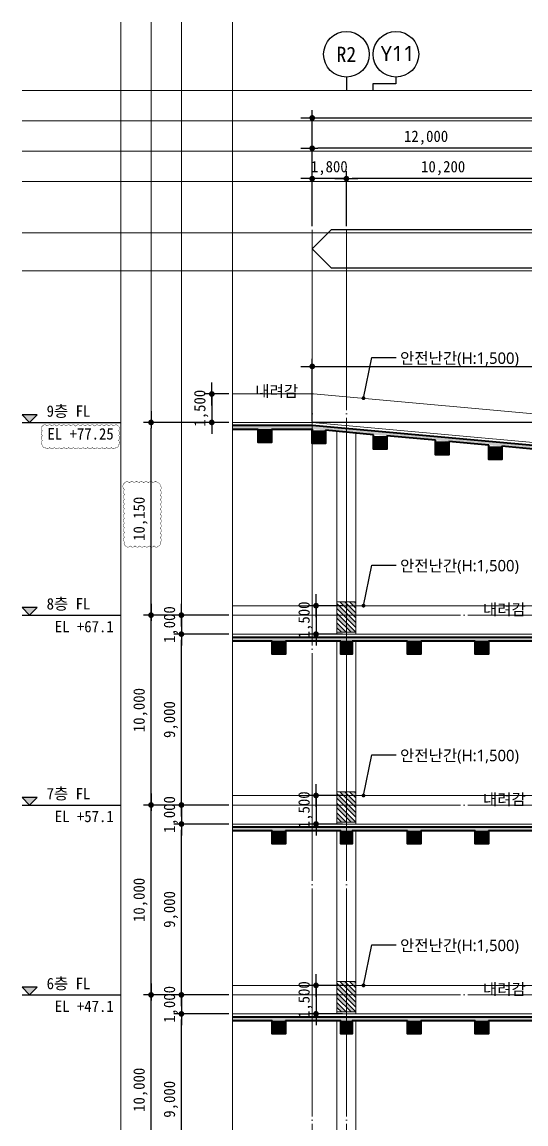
# Model space of a CAD drawing. Header units: millimetres. Extents: x 2292510 to 2787134, y 32296 to 526467.
# Drawn here: x 2292510 to 2319067, y 81497 to 139536 of the extents above; entities that cross this region are included whole.
import ezdxf
from ezdxf.enums import TextEntityAlignment as Align

# ---------------------------------------------------------------- set-up
doc = ezdxf.new("R2010")
doc.units = ezdxf.units.MM
doc.header["$LTSCALE"] = 200
doc.header["$MEASUREMENT"] = 0
doc.linetypes.add('CEN', pattern=[62, 60, -1, 0, -1])
doc.layers.get('0').update_dxf_attribs({"linetype": 'CONTINUOUS'})
for name, color, linetype, lineweight in [('A-AXIS-BUBL', 7, 'CONTINUOUS', 25), ('A-AXIS-LINE', 1, 'CEN', 15), ('A-CONC-LIN1', 2, 'CONTINUOUS', 40), ('A-DEGN-LINE', 4, 'CONTINUOUS', 25), ('A-DIMS', 7, 'CONTINUOUS', 25), ('A-ELEV-LIN3', 8, 'CONTINUOUS', 18), ('A-MKXS-TEXT1', 3, 'CONTINUOUS', 25), ('A-XXXX-FIN2', 6, 'CONTINUOUS', 20), ('A-XXXX-SYMB', 7, 'CONTINUOUS', 25), ('A-XXXX-TXT2', 3, 'CONTINUOUS', 25), ('REV-202205', 20, 'CONTINUOUS', 25)]:
    doc.layers.add(name, color=color, linetype=linetype, lineweight=lineweight)
doc.layers.add('A-CONC-SOLD', color=252, linetype='CEN')
doc.layers.add('A-XXXX-NPLT', color=144, linetype='CONTINUOUS', lineweight=15, plot=False)
doc.styles.add('HY울릉도L', font='')
doc.styles.add('돋움', font='')
doc.styles.add('돋움체', font='')
doc.styles.add('맑은고딕', font='malgun.ttf')
doc.styles.get('HY울릉도L').set_extended_font_data('HYwulM')
doc.styles.get('돋움').set_extended_font_data('DotumChe')
doc.styles.get('돋움체').set_extended_font_data('DotumChe')
doc.dimstyles.new('CDIM', dxfattribs={"dimtxt": 3, "dimasz": 1.5, "dimexe": 2, "dimexo": 1, "dimgap": 1, "dimtad": 1, "dimdec": 0, "dimrnd": 0.5, "dimzin": 0, "dimdsep": 32, "dimlunit": 6, "dimtxsty": 'HY울릉도L', "dimblk1": '_CIDOT', "dimblk2": '_CIDOT', "dimsah": 1, "dimcen": 5.5, "dimclrd": 2, "dimclre": 2, "dimclrt": 7, "dimadec": 0, "dimazin": 0, "dimtfac": 1, "dimtdec": 0, "dimtix": 1, "dimtmove": 2, "dimatfit": 1, "dimldrblk": '_CIDOT', "dimfxl": 1, "dimtolj": 1, "dimtzin": 0, "dimlwd": -1, "dimarcsym": 0})

# ---------------------------------------------------------------- blocks, each defined once
blk = doc.blocks.new('_CIDOT')
at = {"color": 0, "linetype": 'ByBlock'}
blk.add_line((2, 0), (-1, 0), dxfattribs=at)
at = {"color": 0, "linetype": 'ByBlock', "const_width": 0.5}
blk.add_lwpolyline([(-0.25, 0, 1), (0.25, 0, 1)], format="xyb", close=True, dxfattribs=at)
blk = doc.blocks.new('*D349')
at = {"layer": 'A-DIMS', "lineweight": -2, "transparency": 16777216}
for p, q in [((2177410, 87296), (2174510, 87296)), ((2177410, 78296), (2174510, 78296))]:
    blk.add_line(p, q, dxfattribs=at)
at = {"layer": 'A-DIMS', "transparency": 16777216}
blk.add_line((2174910, 78596), (2174910, 86996), dxfattribs=at)
at = {"layer": 'A-DIMS', "transparency": 16777216, "xscale": 300, "yscale": 300, "zscale": 300}
for p, rotation in [((2174910, 87296), 90), ((2174910, 78296), 270)]:
    blk.add_blockref('_CIDOT', p, dxfattribs=dict(at, rotation=rotation))
at = {"layer": 'A-DIMS', "color": 3, "transparency": 16777216, "insert": (2174352, 82796), "char_height": 600, "attachment_point": 5, "rotation": 90, "style": '돋움'}
blk.add_mtext('\\A1;9,000', dxfattribs=at)
blk = doc.blocks.new('*D350')
at = {"layer": 'A-DIMS', "lineweight": -2, "transparency": 16777216}
for p, q in [((2177410, 88296), (2172910, 88296)), ((2177410, 78296), (2172910, 78296))]:
    blk.add_line(p, q, dxfattribs=at)
at = {"layer": 'A-DIMS', "transparency": 16777216}
blk.add_line((2173310, 78596), (2173310, 87996), dxfattribs=at)
at = {"layer": 'A-DIMS', "transparency": 16777216, "xscale": 300, "yscale": 300, "zscale": 300}
for p, rotation in [((2173310, 88296), 90), ((2173310, 78296), 270)]:
    blk.add_blockref('_CIDOT', p, dxfattribs=dict(at, rotation=rotation))
at = {"layer": 'A-DIMS', "color": 3, "transparency": 16777216, "insert": (2172752, 83296), "char_height": 600, "attachment_point": 5, "rotation": 90, "style": '돋움'}
blk.add_mtext('\\A1;10,000', dxfattribs=at)
blk = doc.blocks.new('*D352')
at = {"layer": 'A-DIMS', "lineweight": -2, "transparency": 16777216}
for p, q in [((2177410, 97296), (2174510, 97296)), ((2177410, 88296), (2174510, 88296))]:
    blk.add_line(p, q, dxfattribs=at)
at = {"layer": 'A-DIMS', "transparency": 16777216}
blk.add_line((2174910, 88596), (2174910, 96996), dxfattribs=at)
at = {"layer": 'A-DIMS', "transparency": 16777216, "xscale": 300, "yscale": 300, "zscale": 300}
for p, rotation in [((2174910, 97296), 90), ((2174910, 88296), 270)]:
    blk.add_blockref('_CIDOT', p, dxfattribs=dict(at, rotation=rotation))
at = {"layer": 'A-DIMS', "color": 3, "transparency": 16777216, "insert": (2174352, 92796), "char_height": 600, "attachment_point": 5, "rotation": 90, "style": '돋움'}
blk.add_mtext('\\A1;9,000', dxfattribs=at)
blk = doc.blocks.new('*D353')
at = {"layer": 'A-DIMS', "lineweight": -2, "transparency": 16777216}
for p, q in [((2177410, 98296), (2172910, 98296)), ((2177410, 88296), (2172910, 88296))]:
    blk.add_line(p, q, dxfattribs=at)
at = {"layer": 'A-DIMS', "transparency": 16777216}
blk.add_line((2173310, 88596), (2173310, 97996), dxfattribs=at)
at = {"layer": 'A-DIMS', "transparency": 16777216, "xscale": 300, "yscale": 300, "zscale": 300}
for p, rotation in [((2173310, 98296), 90), ((2173310, 88296), 270)]:
    blk.add_blockref('_CIDOT', p, dxfattribs=dict(at, rotation=rotation))
at = {"layer": 'A-DIMS', "color": 3, "transparency": 16777216, "insert": (2172752, 93296), "char_height": 600, "attachment_point": 5, "rotation": 90, "style": '돋움'}
blk.add_mtext('\\A1;10,000', dxfattribs=at)
blk = doc.blocks.new('*D354')
at = {"layer": 'A-DIMS', "transparency": 16777216}
for p, q in [((2174910, 88596), (2174910, 88896)), ((2174910, 88296), (2174910, 87296)), ((2174910, 86996), (2174910, 86696))]:
    blk.add_line(p, q, dxfattribs=at)
at = {"layer": 'A-DIMS', "lineweight": -2, "transparency": 16777216}
for p, q in [((2177410, 88296), (2174510, 88296)), ((2177410, 87296), (2174510, 87296))]:
    blk.add_line(p, q, dxfattribs=at)
at = {"layer": 'A-DIMS', "transparency": 16777216, "xscale": 300, "yscale": 300, "zscale": 300}
for p, rotation in [((2174910, 88296), 270), ((2174910, 87296), 90)]:
    blk.add_blockref('_CIDOT', p, dxfattribs=dict(at, rotation=rotation))
at = {"layer": 'A-DIMS', "color": 3, "transparency": 16777216, "insert": (2174352, 87796), "char_height": 600, "attachment_point": 5, "rotation": 90, "style": '돋움'}
blk.add_mtext('\\A1;1,000', dxfattribs=at)
blk = doc.blocks.new('*D355')
at = {"layer": 'A-DIMS', "lineweight": -2, "transparency": 16777216}
for p, q in [((2177410, 107296), (2174510, 107296)), ((2177410, 98296), (2174510, 98296))]:
    blk.add_line(p, q, dxfattribs=at)
at = {"layer": 'A-DIMS', "transparency": 16777216}
blk.add_line((2174910, 98596), (2174910, 106996), dxfattribs=at)
at = {"layer": 'A-DIMS', "transparency": 16777216, "xscale": 300, "yscale": 300, "zscale": 300}
for p, rotation in [((2174910, 107296), 90), ((2174910, 98296), 270)]:
    blk.add_blockref('_CIDOT', p, dxfattribs=dict(at, rotation=rotation))
at = {"layer": 'A-DIMS', "color": 3, "transparency": 16777216, "insert": (2174352, 102796), "char_height": 600, "attachment_point": 5, "rotation": 90, "style": '돋움'}
blk.add_mtext('\\A1;9,000', dxfattribs=at)
blk = doc.blocks.new('*D356')
at = {"layer": 'A-DIMS', "lineweight": -2, "transparency": 16777216}
for p, q in [((2177410, 108296), (2172910, 108296)), ((2177410, 98296), (2172910, 98296))]:
    blk.add_line(p, q, dxfattribs=at)
at = {"layer": 'A-DIMS', "transparency": 16777216}
blk.add_line((2173310, 98596), (2173310, 107996), dxfattribs=at)
at = {"layer": 'A-DIMS', "transparency": 16777216, "xscale": 300, "yscale": 300, "zscale": 300}
for p, rotation in [((2173310, 108296), 90), ((2173310, 98296), 270)]:
    blk.add_blockref('_CIDOT', p, dxfattribs=dict(at, rotation=rotation))
at = {"layer": 'A-DIMS', "color": 3, "transparency": 16777216, "insert": (2172752, 103296), "char_height": 600, "attachment_point": 5, "rotation": 90, "style": '돋움'}
blk.add_mtext('\\A1;10,000', dxfattribs=at)
blk = doc.blocks.new('*D357')
at = {"layer": 'A-DIMS', "transparency": 16777216}
for p, q in [((2174910, 98596), (2174910, 98896)), ((2174910, 98296), (2174910, 97296)), ((2174910, 96996), (2174910, 96696))]:
    blk.add_line(p, q, dxfattribs=at)
at = {"layer": 'A-DIMS', "lineweight": -2, "transparency": 16777216}
for p, q in [((2177410, 98296), (2174510, 98296)), ((2177410, 97296), (2174510, 97296))]:
    blk.add_line(p, q, dxfattribs=at)
at = {"layer": 'A-DIMS', "transparency": 16777216, "xscale": 300, "yscale": 300, "zscale": 300}
for p, rotation in [((2174910, 98296), 270), ((2174910, 97296), 90)]:
    blk.add_blockref('_CIDOT', p, dxfattribs=dict(at, rotation=rotation))
at = {"layer": 'A-DIMS', "color": 3, "transparency": 16777216, "insert": (2174352, 97796), "char_height": 600, "attachment_point": 5, "rotation": 90, "style": '돋움'}
blk.add_mtext('\\A1;1,000', dxfattribs=at)
blk = doc.blocks.new('*D358')
at = {"layer": 'A-DIMS', "lineweight": -2, "transparency": 16777216}
for p, q in [((2177410, 118446), (2172910, 118446)), ((2177410, 108296), (2172910, 108296))]:
    blk.add_line(p, q, dxfattribs=at)
at = {"layer": 'A-DIMS', "transparency": 16777216}
blk.add_line((2173310, 108596), (2173310, 118146), dxfattribs=at)
at = {"layer": 'A-DIMS', "transparency": 16777216, "xscale": 300, "yscale": 300, "zscale": 300}
for p, rotation in [((2173310, 118446), 90), ((2173310, 108296), 270)]:
    blk.add_blockref('_CIDOT', p, dxfattribs=dict(at, rotation=rotation))
at = {"layer": 'A-DIMS', "color": 3, "transparency": 16777216, "insert": (2172752, 113371), "char_height": 600, "attachment_point": 5, "rotation": 90, "style": '돋움'}
blk.add_mtext('\\A1;10,150', dxfattribs=at)
blk = doc.blocks.new('*D359')
at = {"layer": 'A-DIMS', "transparency": 16777216}
for p, q in [((2174910, 108596), (2174910, 108896)), ((2174910, 108296), (2174910, 107296)), ((2174910, 106996), (2174910, 106696))]:
    blk.add_line(p, q, dxfattribs=at)
at = {"layer": 'A-DIMS', "lineweight": -2, "transparency": 16777216}
for p, q in [((2177410, 108296), (2174510, 108296)), ((2177410, 107296), (2174510, 107296))]:
    blk.add_line(p, q, dxfattribs=at)
at = {"layer": 'A-DIMS', "transparency": 16777216, "xscale": 300, "yscale": 300, "zscale": 300}
for p, rotation in [((2174910, 108296), 270), ((2174910, 107296), 90)]:
    blk.add_blockref('_CIDOT', p, dxfattribs=dict(at, rotation=rotation))
at = {"layer": 'A-DIMS', "color": 3, "transparency": 16777216, "insert": (2174352, 107796), "char_height": 600, "attachment_point": 5, "rotation": 90, "style": '돋움'}
blk.add_mtext('\\A1;1,000', dxfattribs=at)
blk = doc.blocks.new('*D361')
at = {"layer": 'A-DIMS', "lineweight": -2, "transparency": 16777216}
for p, q in [((2181802, 130386), (2181802, 134886)), ((2305067, 130386), (2305067, 134886))]:
    blk.add_line(p, q, dxfattribs=at)
at = {"layer": 'A-DIMS', "transparency": 16777216}
blk.add_line((2182102, 134486), (2304767, 134486), dxfattribs=at)
at = {"layer": 'A-DIMS', "transparency": 16777216, "xscale": 300, "yscale": 300, "zscale": 300, "rotation": 180}
blk.add_blockref('_CIDOT', (2181802, 134486), dxfattribs=at)
at = {"layer": 'A-DIMS', "transparency": 16777216, "xscale": 300, "yscale": 300, "zscale": 300}
blk.add_blockref('_CIDOT', (2305067, 134486), dxfattribs=at)
at = {"layer": 'A-DIMS', "color": 3, "transparency": 16777216, "insert": (2243435, 135043), "char_height": 600, "attachment_point": 5, "style": '돋움'}
blk.add_mtext('\\A1;123,265', dxfattribs=at)
blk = doc.blocks.new('*D370')
at = {"layer": 'A-DIMS', "lineweight": -2, "transparency": 16777216}
for p, q in [((2181802, 128786), (2181802, 133286)), ((2193802, 128786), (2193802, 133286))]:
    blk.add_line(p, q, dxfattribs=at)
at = {"layer": 'A-DIMS', "transparency": 16777216}
blk.add_line((2193502, 132886), (2182102, 132886), dxfattribs=at)
at = {"layer": 'A-DIMS', "transparency": 16777216, "xscale": 300, "yscale": 300, "zscale": 300, "rotation": 180}
blk.add_blockref('_CIDOT', (2181802, 132886), dxfattribs=at)
at = {"layer": 'A-DIMS', "transparency": 16777216, "xscale": 300, "yscale": 300, "zscale": 300}
blk.add_blockref('_CIDOT', (2193802, 132886), dxfattribs=at)
at = {"layer": 'A-DIMS', "color": 3, "transparency": 16777216, "insert": (2187802, 133443), "char_height": 600, "attachment_point": 5, "style": '돋움'}
blk.add_mtext('\\A1;12,000', dxfattribs=at)
blk = doc.blocks.new('*D372')
at = {"layer": 'A-DIMS', "lineweight": -2, "transparency": 16777216}
for p, q in [((2183602, 128786), (2183602, 131686)), ((2193802, 128786), (2193802, 131686))]:
    blk.add_line(p, q, dxfattribs=at)
at = {"layer": 'A-DIMS', "transparency": 16777216}
blk.add_line((2193502, 131286), (2183902, 131286), dxfattribs=at)
at = {"layer": 'A-DIMS', "transparency": 16777216, "xscale": 300, "yscale": 300, "zscale": 300, "rotation": 180}
blk.add_blockref('_CIDOT', (2183602, 131286), dxfattribs=at)
at = {"layer": 'A-DIMS', "transparency": 16777216, "xscale": 300, "yscale": 300, "zscale": 300}
blk.add_blockref('_CIDOT', (2193802, 131286), dxfattribs=at)
at = {"layer": 'A-DIMS', "color": 3, "transparency": 16777216, "insert": (2188702, 131843), "char_height": 600, "attachment_point": 5, "style": '돋움'}
blk.add_mtext('\\A1;10,200', dxfattribs=at)
blk = doc.blocks.new('*D373')
at = {"layer": 'A-DIMS', "transparency": 16777216}
for p, q in [((2181502, 131286), (2181202, 131286)), ((2183602, 131286), (2181802, 131286)), ((2183902, 131286), (2184202, 131286))]:
    blk.add_line(p, q, dxfattribs=at)
at = {"layer": 'A-DIMS', "lineweight": -2, "transparency": 16777216}
for p, q in [((2181802, 128786), (2181802, 131686)), ((2183602, 128786), (2183602, 131686))]:
    blk.add_line(p, q, dxfattribs=at)
at = {"layer": 'A-DIMS', "transparency": 16777216, "xscale": 300, "yscale": 300, "zscale": 300}
blk.add_blockref('_CIDOT', (2181802, 131286), dxfattribs=at)
at = {"layer": 'A-DIMS', "transparency": 16777216, "xscale": 300, "yscale": 300, "zscale": 300, "rotation": 180}
blk.add_blockref('_CIDOT', (2183602, 131286), dxfattribs=at)
at = {"layer": 'A-DIMS', "color": 3, "transparency": 16777216, "insert": (2182702, 131843), "char_height": 600, "attachment_point": 5, "style": '돋움'}
blk.add_mtext('\\A1;1,800', dxfattribs=at)
blk = doc.blocks.new('*D297')
at = {"layer": 'A-DIMS', "transparency": 16777216}
for p, q in [((2176502, 58258), (2176502, 58558)), ((2176502, 57958), (2176502, 56458)), ((2176502, 56158), (2176502, 55858))]:
    blk.add_line(p, q, dxfattribs=at)
at = {"layer": 'A-DIMS', "lineweight": -2, "transparency": 16777216}
for p, q in [((2177902, 57958), (2176102, 57958)), ((2177902, 56458), (2176102, 56458))]:
    blk.add_line(p, q, dxfattribs=at)
at = {"layer": 'A-DIMS', "transparency": 16777216, "xscale": 300, "yscale": 300, "zscale": 300}
for p, rotation in [((2176502, 57958), 270), ((2176502, 56458), 90)]:
    blk.add_blockref('_CIDOT', p, dxfattribs=dict(at, rotation=rotation))
at = {"layer": 'A-DIMS', "color": 3, "transparency": 16777216, "insert": (2175945, 57208), "char_height": 600, "attachment_point": 5, "rotation": 90, "style": '돋움'}
blk.add_mtext('\\A1;1,500', dxfattribs=at)
blk = doc.blocks.new('안전페인트2')
at = {"layer": 'A-ELEV-LIN3'}
h = blk.add_hatch(color=256, dxfattribs=at)
h.dxf.hatch_style = 1
h.paths.add_polyline_path([(1000, 1373), (1000, 1627), (927, 1700), (673, 1700)])
h.paths.add_polyline_path([(1000, 864), (1000, 1118), (418, 1700), (164, 1700)])
h.paths.add_polyline_path([(1000, 355), (1000, 609), (109, 1500), (0, 1609), (0, 1355)])
h.paths.add_polyline_path([(745, 100), (1000, 100), (0, 1100), (0, 845)])
h.paths.add_polyline_path([(236, 100), (491, 100), (0, 591), (0, 336)])
blk.add_lwpolyline([(1000, 1700), (0, 1700), (0, 100), (1000, 100)], close=True, dxfattribs=at)
for points in [[(1000, 609), (0, 1609)], [(1000, 355), (0, 1355)], [(1000, 864), (164, 1700)], [(1000, 1118), (418, 1700)], [(1000, 1373), (673, 1700)], [(1000, 1627), (927, 1700)], [(1000, 100), (0, 1100)], [(745, 100), (0, 845)], [(491, 100), (0, 591)], [(236, 100), (0, 336)]]:
    blk.add_lwpolyline(points, dxfattribs=at)
blk = doc.blocks.new('raG2_600X900')
at = {"layer": 'A-CONC-SOLD'}
h = blk.add_hatch(color=256, dxfattribs=at)
h.dxf.hatch_style = 1
h.paths.add_polyline_path([(300, -200), (300, -900), (-300, -900), (-300, -200)])
at = {"layer": 'A-CONC-LIN1'}
blk.add_lwpolyline([(300, -200), (300, -900), (-300, -900), (-300, -200)], dxfattribs=at)
blk = doc.blocks.new('raB2_700X900')
at = {"layer": 'A-CONC-SOLD'}
h = blk.add_hatch(color=256, dxfattribs=at)
h.dxf.hatch_style = 1
h.paths.add_polyline_path([(350, -200), (350, -900), (-350, -900), (-350, -200)])
at = {"layer": 'A-CONC-LIN1'}
blk.add_lwpolyline([(350, -200), (350, -900), (-350, -900), (-350, -200)], dxfattribs=at)
blk = doc.blocks.new('*D282')
at = {"layer": 'A-DIMS', "transparency": 16777216}
for p, q in [((2302510, 120246), (2302510, 120546)), ((2302510, 119946), (2302510, 118446)), ((2302510, 118146), (2302510, 117846))]:
    blk.add_line(p, q, dxfattribs=at)
at = {"layer": 'A-DIMS', "lineweight": -2, "transparency": 16777216}
for p, q in [((2303410, 119946), (2302110, 119946)), ((2303410, 118446), (2302110, 118446))]:
    blk.add_line(p, q, dxfattribs=at)
at = {"layer": 'A-DIMS', "transparency": 16777216, "xscale": 300, "yscale": 300, "zscale": 300}
for p, rotation in [((2302510, 119946), 270), ((2302510, 118446), 90)]:
    blk.add_blockref('_CIDOT', p, dxfattribs=dict(at, rotation=rotation))
at = {"layer": 'A-DIMS', "color": 3, "transparency": 16777216, "insert": (2301952, 119196), "char_height": 600, "attachment_point": 5, "rotation": 90, "style": '돋움'}
blk.add_mtext('\\A1;1,500', dxfattribs=at)
blk = doc.blocks.new('*D380')
at = {"layer": 'A-DIMS', "lineweight": -2, "transparency": 16777216}
for p, q in [((21073, 91980), (21073, 95280)), ((63573, 91980), (63573, 95280))]:
    blk.add_line(p, q, dxfattribs=at)
at = {"layer": 'A-DIMS', "transparency": 16777216}
blk.add_line((21373, 94880), (63273, 94880), dxfattribs=at)
at = {"layer": 'A-DIMS', "transparency": 16777216, "xscale": 300, "yscale": 300, "zscale": 300, "rotation": 180}
blk.add_blockref('_CIDOT', (21073, 94880), dxfattribs=at)
at = {"layer": 'A-DIMS', "transparency": 16777216, "xscale": 300, "yscale": 300, "zscale": 300}
blk.add_blockref('_CIDOT', (63573, 94880), dxfattribs=at)
at = {"layer": 'A-DIMS', "color": 3, "transparency": 16777216, "insert": (42323, 95437), "char_height": 600, "attachment_point": 5, "style": '돋움'}
blk.add_mtext('\\A1;42,500', dxfattribs=at)
blk = doc.blocks.new('axis')
at = {"layer": 'A-XXXX-SYMB'}
for points in [[(2166909.5, 118445.5), (2167309.5, 118845.5), (2166509.5, 118845.5)], [(2166909.5, 108295.5), (2167309.5, 108695.5), (2166509.5, 108695.5)], [(2166909.5, 98295.5), (2167309.5, 98695.5), (2166509.5, 98695.5)], [(2166909.5, 88295.5), (2167309.5, 88695.5), (2166509.5, 88695.5)]]:
    blk.add_hatch(color=256, dxfattribs=at).paths.add_polyline_path(points)
at = {"layer": 'A-AXIS-LINE'}
for p, q in [((2181802, 32295.5), (2181802, 128585.5)), ((2183602, 32295.5), (2183602, 128585.5)), ((2177609.5, 118445.5), (2310259.5, 118445.5)), ((2177609.5, 108295.5), (2310259.5, 108295.5)), ((2177609.5, 107295.5), (2310259.5, 107295.5)), ((2177609.5, 98295.5), (2310259.5, 98295.5)), ((2177609.5, 97295.5), (2310259.5, 97295.5)), ((2177609.5, 88295.5), (2310259.5, 88295.5)), ((2177609.5, 87295.5), (2310259.5, 87295.5))]:
    blk.add_line(p, q, dxfattribs=at)
at = {"layer": 'A-XXXX-SYMB'}
for p, q in [((2166509.5, 118845.5), (2166909.5, 118445.5)), ((2167309.5, 118845.5), (2166509.5, 118845.5)), ((2166509.5, 118445.5), (2171709.5, 118445.5)), ((2166909.5, 118445.5), (2167309.5, 118845.5)), ((2166509.5, 108695.5), (2166909.5, 108295.5)), ((2167309.5, 108695.5), (2166509.5, 108695.5)), ((2166909.5, 108295.5), (2167309.5, 108695.5)), ((2166509.5, 108295.5), (2171709.5, 108295.5)), ((2166509.5, 98695.5), (2166909.5, 98295.5)), ((2167309.5, 98695.5), (2166509.5, 98695.5)), ((2166909.5, 98295.5), (2167309.5, 98695.5)), ((2166509.5, 98295.5), (2171709.5, 98295.5)), ((2166509.5, 88695.5), (2166909.5, 88295.5)), ((2167309.5, 88695.5), (2166509.5, 88695.5)), ((2166509.5, 88295.5), (2171709.5, 88295.5)), ((2166909.5, 88295.5), (2167309.5, 88695.5))]:
    blk.add_line(p, q, dxfattribs=at)
blk.add_lwpolyline([(2182802, 128585.5), (2181802, 127585.5), (2182802, 126585.5), (2223302, 126585.5), (2224302, 127585.5), (2223302, 128585.5), (2182802, 128585.5)], dxfattribs=at)
at = {"layer": 'A-XXXX-TXT2', "style": '돋움체'}
for s, p in [('9층 FL', (2170110.9, 119045.5)), ('EL +77.25', (2171340.9, 117845.5)), ('8층 FL', (2170110.9, 108895.5)), ('EL +67.1', (2171340.9, 107695.5)), ('7층 FL', (2170110.9, 98895.5)), ('EL +57.1', (2171340.9, 97695.5)), ('6층 FL', (2170110.9, 88895.5)), ('EL +47.1', (2171340.9, 87695.5))]:
    blk.add_text(s, height=600, dxfattribs=at).set_placement(p, align=Align.MIDDLE_RIGHT)
at = {"layer": 'A-DIMS'}
for base, p1, p2, picture, middle in [((2305067, 134485.5), (2181802, 130185.5), (2305067, 130185.5), '*D361', (2243434.5, 135042.6)), ((2181802, 132885.5), (2193802, 128585.5), (2181802, 128585.5), '*D370', (2187802, 133442.6)), ((2181802, 131285.5), (2183602, 128585.5), (2181802, 128585.5), '*D373', (2182702, 131842.6)), ((2183602, 131285.5), (2193802, 128585.5), (2183602, 128585.5), '*D372', (2188702, 131842.6))]:
    dim = blk.add_linear_dim(base=base, p1=p1, p2=p2, dimstyle='CDIM', override={"dimscale": 200, "dimtxsty": '돋움', "dimclrd": 256, "dimclre": 256, "dimclrt": 3}, dxfattribs=at)
    dim.commit()
    dim.dimension.update_dxf_attribs({"geometry": picture, "text_midpoint": middle})
for base, p1, p2, picture, middle in [((2173309.5, 118445.5), (2177609.5, 108295.5), (2177609.5, 118445.5), '*D358', (2172752.4, 113370.5)), ((2173309.5, 108295.5), (2177609.5, 98295.5), (2177609.5, 108295.5), '*D356', (2172752.4, 103295.5)), ((2174909.5, 107295.5), (2177609.5, 108295.5), (2177609.5, 107295.5), '*D359', (2174352.4, 107795.5)), ((2174909.5, 107295.5), (2177609.5, 98295.5), (2177609.5, 107295.5), '*D355', (2174352.4, 102795.5)), ((2173309.5, 98295.5), (2177609.5, 88295.5), (2177609.5, 98295.5), '*D353', (2172752.4, 93295.5)), ((2174909.5, 97295.5), (2177609.5, 98295.5), (2177609.5, 97295.5), '*D357', (2174352.4, 97795.5)), ((2174909.5, 97295.5), (2177609.5, 88295.5), (2177609.5, 97295.5), '*D352', (2174352.4, 92795.5)), ((2173309.5, 88295.5), (2177609.5, 78295.5), (2177609.5, 88295.5), '*D350', (2172752.4, 83295.5)), ((2174909.5, 87295.5), (2177609.5, 88295.5), (2177609.5, 87295.5), '*D354', (2174352.4, 87795.5)), ((2174909.5, 87295.5), (2177609.5, 78295.5), (2177609.5, 87295.5), '*D349', (2174352.4, 82795.5))]:
    dim = blk.add_linear_dim(base=base, p1=p1, p2=p2, angle=90, dimstyle='CDIM', override={"dimscale": 200, "dimtxsty": '돋움', "dimclrd": 256, "dimclre": 256, "dimclrt": 3}, dxfattribs=at)
    dim.commit()
    dim.dimension.update_dxf_attribs({"geometry": picture, "text_midpoint": middle})
blk = doc.blocks.new('기준층')
at = {"layer": 'A-CONC-SOLD'}
h = blk.add_hatch(color=256, dxfattribs=at)
h.dxf.hatch_style = 1
h.paths.add_polyline_path([(2188288.6, 56308), (2299553.6, 46308), (2304759.5, 46308), (2304759.5, 46108), (2299542.3, 46108), (2188277.3, 56108.2), (2172109.5, 56108), (2172109.5, 56308)])
at = {"layer": 'A-CONC-LIN1'}
for points in [[(2172109.5, 56308), (2188288.6, 56308), (2299553.6, 46308), (2304759.5, 46308)], [(2172109.5, 56108.2), (2174186, 56108.2)], [(2174886, 56108.2), (2177802, 56108.2)], [(2178402, 56108.2), (2181318, 56108.2)], [(2182018, 56108.2), (2184886, 56108.2)], [(2185586, 56108.2), (2188277.3, 56108.2), (2188502, 56088)]]:
    blk.add_lwpolyline(points, dxfattribs=at)
at = {"layer": 'A-ELEV-LIN3'}
for p, q in [((2177602, 56108.2), (2177602, 46458)), ((2178602, 56108.2), (2178602, 46458))]:
    blk.add_line(p, q, dxfattribs=at)
blk.add_lwpolyline([(2172109.5, 57958), (2188369.3, 57958), (2299634.3, 47958), (2304759.5, 47958)], dxfattribs=at)
at = {"layer": 'A-XXXX-FIN2'}
blk.add_lwpolyline([(2172109.5, 56458), (2188302, 56458), (2299567, 46458), (2304759.5, 46458)], dxfattribs=at)
at = {"layer": 'A-XXXX-SYMB'}
blk.add_lwpolyline([(2179004.8, 57958), (2179449.3, 60099.1), (2180720.8, 60099.1)], dxfattribs=at)
at = {"layer": 'A-XXXX-SYMB', "const_width": 100}
blk.add_lwpolyline([(2178954.8, 57958, 1), (2179054.8, 57958, 1)], format="xyb", close=True, dxfattribs=at)
blk.add_blockref('안전페인트2', (2177602, 46458))
at = {"layer": 'A-CONC-LIN1'}
for name, p in [('raB2_700X900', (2174536, 56308)), ('raG2_600X900', (2178102, 56308)), ('raB2_700X900', (2181668, 56308)), ('raB2_700X900', (2185236, 56308))]:
    blk.add_blockref(name, p, dxfattribs=at)
at = {"layer": 'A-MKXS-TEXT1', "style": '맑은고딕'}
blk.add_text('안전난간(H:1,500)', height=600, dxfattribs=at).set_placement((2180931.3, 60065.4), align=Align.MIDDLE_LEFT)
at = {"layer": 'A-DIMS'}
dim = blk.add_linear_dim(base=(2176502, 56458), p1=(2178102, 57958), p2=(2178102, 56458), angle=90, dimstyle='CDIM', override={"dimscale": 200, "dimtxsty": '돋움', "dimclrd": 256, "dimclre": 256, "dimclrt": 3}, dxfattribs=at)
dim.commit()
dim.dimension.update_dxf_attribs({"geometry": '*D297', "text_midpoint": (2175944.9, 57208)})
blk = doc.blocks.new('옥상층')
at = {"layer": 'A-CONC-SOLD'}
h = blk.add_hatch(color=256, dxfattribs=at)
h.dxf.hatch_style = 1
h.paths.add_polyline_path([(16880, 91580), (16880, 91780), (21072.5, 91780), (63572.5, 87933.4), (113824, 83388.6), (144337.5, 80630), (149530, 80630), (149530, 80430), (144337.5, 80430), (113537.5, 83213.7), (63272.5, 87759.7), (21056.9, 91580)])
at = {"layer": 'A-CONC-LIN1'}
for p, q in [((24297.5, 91286.7), (21772.5, 91515.2)), ((24297.5, 91223.4), (24297.5, 91286.7)), ((27572.5, 90990.4), (24997.5, 91223.4)), ((27572.5, 90927), (27572.5, 90990.4)), ((30372.5, 90737), (28272.5, 90927)), ((30372.5, 90673.6), (30372.5, 90737)), ((33272.5, 90474.5), (31072.5, 90673.6))]:
    blk.add_line(p, q, dxfattribs=at)
for points in [[(16880, 91780), (21065.7, 91780), (63559, 87934.6), (113824, 83388.6), (144330.7, 80630), (149530, 80630)], [(16880, 91580), (18222.5, 91580)], [(18922.5, 91580), (21056.9, 91580), (21072.5, 91578.6), (21072.5, 91513.4)]]:
    blk.add_lwpolyline(points, dxfattribs=at)
at = {"layer": 'A-DEGN-LINE'}
blk.add_line((63572.5, 91930), (21072.5, 91930), dxfattribs=at)
at = {"layer": 'A-ELEV-LIN3'}
for p, q in [((22372.5, 91460.9), (22372.5, 80780)), ((23372.5, 91370.4), (23372.5, 80780))]:
    blk.add_line(p, q, dxfattribs=at)
blk.add_lwpolyline([(16880, 93430), (21140.2, 93430), (63707.7, 89577.9), (113972.6, 85031.9), (144405.2, 82280), (149530, 82280)], dxfattribs=at)
at = {"layer": 'A-XXXX-FIN2'}
blk.add_lwpolyline([(16880, 91930), (21072.5, 91930), (63572.5, 88084), (113837.5, 83538), (144337.5, 80780), (149530, 80780)], dxfattribs=at)
blk.add_blockref('안전페인트2', (22372.5, 80780))
at = {"layer": 'A-CONC-LIN1'}
for p in [(18572.5, 91780), (21422.5, 91715.2), (24647.5, 91423.4), (27922.5, 91127), (30722.5, 90873.6)]:
    blk.add_blockref('raB2_700X900', p, dxfattribs=at)
at = {"layer": 'A-DIMS'}
dim = blk.add_linear_dim(base=(63572.5, 94880), p1=(21072.5, 91780), p2=(63572.5, 91780), dimstyle='CDIM', override={"dimscale": 200, "dimtxsty": '돋움', "dimclrd": 256, "dimclre": 256, "dimclrt": 3}, dxfattribs=at)
dim.commit()
dim.dimension.update_dxf_attribs({"geometry": '*D380', "text_midpoint": (42322.5, 95437.1)})

msp = doc.modelspace()

# ---------------------------------------------------------------- linework, layer by layer
msp.add_line((2309602, 136635.5), (2309602, 135935.5))
at = {"layer": 'A-AXIS-BUBL', "ltscale": 0.2}
msp.add_lwpolyline([(2312202, 136635.6), (2312202, 136285.5), (2311002, 136285.5), (2311002, 135935.5)], dxfattribs=at)
for centre in [(2309602, 137835.5), (2312213.8, 137835.5)]:
    msp.add_circle(centre, 1200, dxfattribs=at)
at = {"layer": 'A-XXXX-NPLT'}
for p, q in [((2297709.5, 32295.5), (2297709.5, 139535.5)), ((2299309.5, 32295.5), (2299309.5, 139535.5)), ((2300909.5, 32295.5), (2300909.5, 139535.5)), ((2303609.5, 32295.5), (2303609.5, 139535.5)), ((2436259.5, 135935.5), (2292509.5, 135935.5)), ((2436259.5, 134335.5), (2292509.5, 134335.5)), ((2436259.5, 132735.5), (2292509.5, 132735.5)), ((2436259.5, 131135.5), (2292509.5, 131135.5)), ((2436259.5, 128435.5), (2292509.5, 128435.5)), ((2436259.5, 126435.5), (2292509.5, 126435.5))]:
    msp.add_line(p, q, dxfattribs=at)
at = {"layer": 'A-XXXX-SYMB'}
msp.add_lwpolyline([(2310504.8, 119724.5), (2310949.3, 121865.6), (2312220.8, 121865.6)], dxfattribs=at)
at = {"layer": 'A-XXXX-SYMB', "const_width": 100}
msp.add_lwpolyline([(2310454.8, 119724.5, 1), (2310554.8, 119724.5, 1)], format="xyb", close=True, dxfattribs=at)
at = {"layer": 'REV-202205', "const_width": 20}
for points in [[(2293586.2, 118254.4, -0.5205671), (2293836.2, 118254.4, -0.5205671), (2294086.2, 118254.4, -0.5205671), (2294336.2, 118254.4, -0.5205671), (2294586.2, 118254.4, -0.5205671), (2294836.2, 118254.4, -0.5205671), (2295086.2, 118254.4, -0.5205671), (2295336.2, 118254.4, -0.5205671), (2295586.2, 118254.4, -0.5205671), (2295836.2, 118254.4, -0.5205671), (2296086.2, 118254.4, -0.5205671), (2296336.2, 118254.4, -0.5205671), (2296586.2, 118254.4, -0.5205671), (2296836.2, 118254.4, -0.5205671), (2297086.2, 118254.4, -0.5205671), (2297336.2, 118254.4, -0.5205671), (2297586.2, 118254.4, -0.5205671), (2297590, 118008.3, -0.5205671), (2297590, 117758.3, -0.5205671), (2297590, 117508.3, -0.5205671), (2297590, 117258.3, -0.5205671), (2297467.7, 117130.6, -0.5205671), (2297217.7, 117130.6, -0.5205671), (2296967.7, 117130.6, -0.5205671), (2296717.7, 117130.6, -0.5205671), (2296467.7, 117130.6, -0.5205671), (2296217.7, 117130.6, -0.5205671), (2295967.7, 117130.6, -0.5205671), (2295717.7, 117130.6, -0.5205671), (2295467.7, 117130.6, -0.5205671), (2295217.7, 117130.6, -0.5205671), (2294967.7, 117130.6, -0.5205671), (2294717.7, 117130.6, -0.5205671), (2294467.7, 117130.6, -0.5205671), (2294217.7, 117130.6, -0.5205671), (2293967.7, 117130.6, -0.5205671), (2293717.7, 117130.6, -0.5205671), (2293586.2, 117249, -0.5205671), (2293586.2, 117499, -0.5205671), (2293586.2, 117749, -0.5205671), (2293586.2, 117999, -0.5205671)], [(2297918, 115262.2, -0.5205671), (2298168, 115262.2, -0.5205671), (2298418, 115262.2, -0.5205671), (2298668, 115262.2, -0.5205671), (2298918, 115262.2, -0.5205671), (2299168, 115262.2, -0.5205671), (2299418, 115262.2, -0.5205671), (2299668, 115262.2, -0.5205671), (2299782.2, 115126.5, -0.5205671), (2299782.2, 114876.5, -0.5205671), (2299782.2, 114626.5, -0.5205671), (2299782.2, 114376.5, -0.5205671), (2299782.2, 114126.5, -0.5205671), (2299782.2, 113876.5, -0.5205671), (2299782.2, 113626.5, -0.5205671), (2299782.2, 113376.5, -0.5205671), (2299782.2, 113126.5, -0.5205671), (2299782.2, 112876.5, -0.5205671), (2299782.2, 112626.5, -0.5205671), (2299782.2, 112376.5, -0.5205671), (2299782.2, 112126.5, -0.5205671), (2299713.1, 111945.6, -0.5205671), (2299463.1, 111945.6, -0.5205671), (2299213.1, 111945.6, -0.5205671), (2298963.1, 111945.6, -0.5205671), (2298713.1, 111945.6, -0.5205671), (2298463.1, 111945.6, -0.5205671), (2298213.1, 111945.6, -0.5205671), (2297963.1, 111945.6, -0.5205671), (2297918, 112150.5, -0.5205671), (2297918, 112400.5, -0.5205671), (2297918, 112650.5, -0.5205671), (2297918, 112900.5, -0.5205671), (2297918, 113150.5, -0.5205671), (2297918, 113400.5, -0.5205671), (2297918, 113650.5, -0.5205671), (2297918, 113900.5, -0.5205671), (2297918, 114150.5, -0.5205671), (2297918, 114400.5, -0.5205671), (2297918, 114650.5, -0.5205671), (2297918, 114900.5, -0.5205671)]]:
    msp.add_lwpolyline(points, format="xyb", close=True, dxfattribs=at)

# ---------------------------------------------------------------- block references
for name, p in [('axis', (126000, 0)), ('옥상층', (2286729.5, 26515.5)), ('기준층', (131500, 50837.5)), ('기준층', (131500, 40837.5)), ('기준층', (131500, 30837.5))]:
    msp.add_blockref(name, p)

# ---------------------------------------------------------------- texts
at = {"layer": 'A-MKXS-TEXT1'}
for s, style, p in [('안전난간(H:1,500)', '맑은고딕', (2312431.3, 121831.9)), ('내려감', '돋움체', (2304802, 120095.5)), ('내려감', '돋움체', (2316802, 108595.5)), ('내려감', '돋움체', (2316802, 98595.5)), ('내려감', '돋움체', (2316802, 88595.5))]:
    msp.add_text(s, height=600, dxfattribs=dict(at, style=style)).set_placement(p, align=Align.MIDDLE_LEFT)
at = {"layer": 'A-XXXX-TXT2', "ltscale": 0.2}
for s, style, p in [('R2', '돋움체', (2309602, 137835.5)), ('Y11', '맑은고딕', (2312304.3, 137879.7))]:
    msp.add_text(s, height=800, dxfattribs=dict(at, style=style)).set_placement(p, align=Align.MIDDLE)

# ---------------------------------------------------------------- dimensions: what is measured, and where the dimension line sits
at = {"layer": 'A-DIMS'}
dim = msp.add_linear_dim(base=(2302509.5, 118445.5), p1=(2303609.5, 119945.5), p2=(2303609.5, 118445.5), angle=90, dimstyle='CDIM', override={"dimscale": 200, "dimtxsty": '돋움', "dimclrd": 256, "dimclre": 256, "dimclrt": 3}, dxfattribs=at)
dim.commit()
dim.dimension.update_dxf_attribs({"geometry": '*D282', "text_midpoint": (2301952.4, 119195.5)})

doc.saveas('drawing.dxf')
